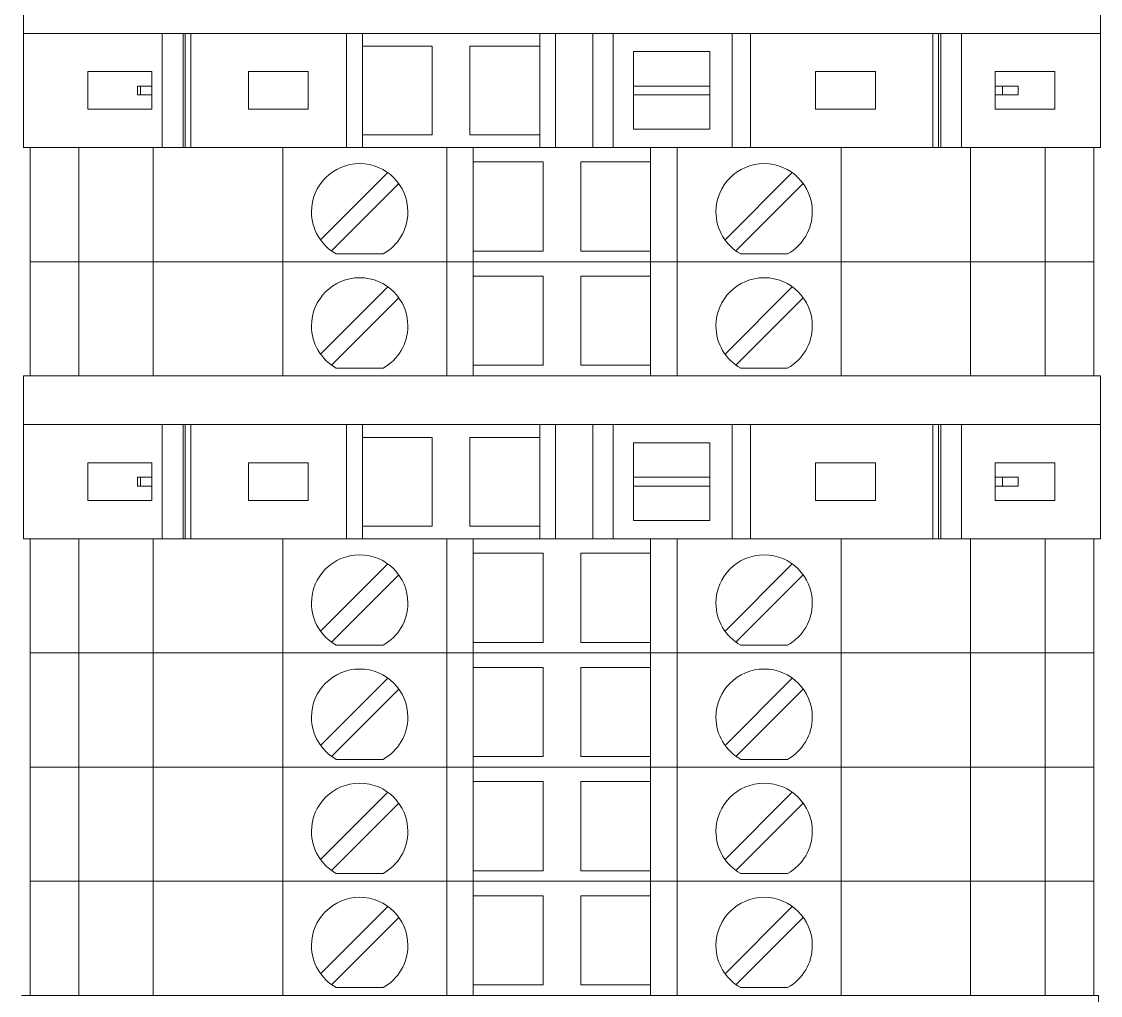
# Model space of a CAD drawing. Header units: millimetres. Extents: x 1880 to 4113, y 771 to 2990.
# Drawn here: x 2250.29 to 2298.97, y 2372.61 to 2416.54 of the extents above; entities that cross this region are included whole.
import ezdxf

# ---------------------------------------------------------------- set-up
doc = ezdxf.new("R2010")
doc.units = ezdxf.units.MM
doc.layers.add('000-PI-Oprema', color=30, linetype='Continuous', lineweight=5)
doc.layers.add('000-PI-ORMAR', color=2, linetype='Continuous')

msp = doc.modelspace()

# ---------------------------------------------------------------- linework, layer by layer
at = {"color": 0, "linetype": 'ByBlock', "lineweight": 0, "ltscale": 0.25}
for points in [[(2250.372, 2418.213), (2250.372, 2410.863), (2298.972, 2410.863), (2298.972, 2418.213), (2250.372, 2418.213)], [(2250.372, 2400.563), (2250.372, 2393.213), (2298.972, 2393.213), (2298.972, 2400.563), (2250.372, 2400.563)]]:
    msp.add_lwpolyline(points, dxfattribs=at)
at = {"layer": '000-PI-Oprema', "color": 0, "linetype": 'ByBlock', "lineweight": 0}
for p, q in [((2250.372, 2418.213), (2250.372, 2410.863)), ((2298.972, 2410.863), (2298.972, 2418.213)), ((2256.637, 2416.013), (2250.372, 2416.013)), ((2256.637, 2410.863), (2256.637, 2416.013)), ((2257.574, 2416.013), (2256.637, 2416.013)), ((2257.574, 2410.863), (2257.574, 2416.013)), ((2257.674, 2416.013), (2257.574, 2416.013)), ((2257.674, 2416.013), (2257.674, 2410.863)), ((2257.932, 2416.013), (2257.674, 2416.013)), ((2257.932, 2416.013), (2257.932, 2410.863)), ((2264.953, 2416.013), (2257.932, 2416.013)), ((2264.953, 2416.013), (2265.672, 2416.013)), ((2264.953, 2410.863), (2264.953, 2416.013)), ((2265.672, 2415.438), (2265.672, 2416.013)), ((2265.672, 2416.013), (2273.672, 2416.013)), ((2273.672, 2416.013), (2273.672, 2415.438)), ((2273.672, 2416.013), (2274.39, 2416.013)), ((2274.39, 2416.013), (2276.062, 2416.013)), ((2274.39, 2410.863), (2274.39, 2416.013)), ((2276.987, 2416.013), (2276.062, 2416.013)), ((2276.062, 2416.013), (2276.062, 2410.863)), ((2282.361, 2416.013), (2276.987, 2416.013)), ((2276.987, 2416.013), (2276.987, 2410.863)), ((2282.361, 2416.013), (2282.361, 2410.863)), ((2283.182, 2416.013), (2282.361, 2416.013)), ((2283.182, 2410.863), (2283.182, 2416.013)), ((2283.182, 2416.013), (2291.412, 2416.013)), ((2291.412, 2416.013), (2291.412, 2410.863)), ((2291.412, 2416.013), (2291.67, 2416.013)), ((2291.67, 2410.863), (2291.67, 2416.013)), ((2291.67, 2416.013), (2291.77, 2416.013)), ((2292.707, 2416.013), (2291.77, 2416.013)), ((2291.77, 2410.863), (2291.77, 2416.013)), ((2292.707, 2416.013), (2298.972, 2416.013)), ((2292.707, 2410.863), (2292.707, 2416.013)), ((2265.672, 2411.438), (2265.672, 2415.438)), ((2265.672, 2415.438), (2268.822, 2415.438)), ((2268.822, 2415.438), (2268.822, 2411.438)), ((2270.522, 2415.438), (2273.672, 2415.438)), ((2270.522, 2411.438), (2270.522, 2415.438)), ((2273.672, 2415.438), (2273.672, 2411.438)), ((2277.897, 2415.188), (2281.347, 2415.188)), ((2277.897, 2413.638), (2277.897, 2415.188)), ((2281.347, 2415.188), (2281.347, 2413.638)), ((2253.272, 2412.588), (2253.272, 2414.288)), ((2253.272, 2414.288), (2256.172, 2414.288)), ((2256.172, 2414.288), (2256.172, 2413.638)), ((2260.522, 2414.288), (2263.222, 2414.288)), ((2260.522, 2412.588), (2260.522, 2414.288)), ((2263.222, 2414.288), (2263.222, 2412.588)), ((2286.122, 2414.288), (2288.822, 2414.288)), ((2286.122, 2412.588), (2286.122, 2414.288)), ((2288.822, 2414.288), (2288.822, 2412.588)), ((2294.222, 2413.638), (2294.222, 2414.288)), ((2294.222, 2414.288), (2296.922, 2414.288)), ((2296.922, 2414.288), (2296.922, 2412.588)), ((2255.657, 2413.638), (2255.527, 2413.638)), ((2255.527, 2413.238), (2255.527, 2413.638)), ((2255.657, 2413.238), (2255.527, 2413.238)), ((2255.657, 2413.638), (2255.657, 2413.238)), ((2255.657, 2413.638), (2256.172, 2413.638)), ((2255.657, 2413.238), (2256.172, 2413.238)), ((2256.172, 2413.638), (2256.172, 2413.238)), ((2256.172, 2413.238), (2256.172, 2412.588)), ((2277.897, 2413.638), (2281.347, 2413.638)), ((2277.897, 2413.238), (2277.897, 2413.638)), ((2277.897, 2413.238), (2281.347, 2413.238)), ((2277.897, 2411.688), (2277.897, 2413.238)), ((2281.347, 2413.638), (2281.347, 2413.238)), ((2281.347, 2413.238), (2281.347, 2411.688)), ((2294.222, 2413.238), (2294.222, 2413.638)), ((2294.222, 2413.638), (2294.557, 2413.638)), ((2294.222, 2413.238), (2294.557, 2413.238)), ((2294.222, 2412.588), (2294.222, 2413.238)), ((2294.557, 2413.638), (2294.557, 2413.238)), ((2295.257, 2413.638), (2294.557, 2413.638)), ((2295.257, 2413.238), (2294.557, 2413.238)), ((2295.257, 2413.638), (2295.257, 2413.238)), ((2256.172, 2412.588), (2253.272, 2412.588)), ((2263.222, 2412.588), (2260.522, 2412.588)), ((2288.822, 2412.588), (2286.122, 2412.588)), ((2296.922, 2412.588), (2294.222, 2412.588)), ((2268.822, 2411.438), (2265.672, 2411.438)), ((2265.672, 2410.863), (2265.672, 2411.438)), ((2273.672, 2411.438), (2270.522, 2411.438)), ((2273.672, 2411.438), (2273.672, 2410.863)), ((2281.347, 2411.688), (2277.897, 2411.688)), ((2257.574, 2410.863), (2256.637, 2410.863)), ((2257.674, 2410.863), (2257.574, 2410.863)), ((2257.932, 2410.863), (2257.674, 2410.863)), ((2264.953, 2410.863), (2265.672, 2410.863)), ((2250.372, 2400.563), (2250.372, 2393.213)), ((2298.972, 2400.563), (2250.372, 2400.563)), ((2298.972, 2393.213), (2298.972, 2400.563)), ((2256.637, 2398.363), (2250.372, 2398.363)), ((2256.637, 2393.213), (2256.637, 2398.363)), ((2257.574, 2398.363), (2256.637, 2398.363)), ((2257.574, 2393.213), (2257.574, 2398.363)), ((2257.674, 2398.363), (2257.574, 2398.363)), ((2257.674, 2398.363), (2257.674, 2393.213)), ((2257.932, 2398.363), (2257.674, 2398.363)), ((2257.932, 2398.363), (2257.932, 2393.213)), ((2264.953, 2398.363), (2257.932, 2398.363)), ((2264.953, 2398.363), (2265.672, 2398.363)), ((2264.953, 2393.213), (2264.953, 2398.363)), ((2265.672, 2397.788), (2265.672, 2398.363)), ((2265.672, 2398.363), (2273.672, 2398.363)), ((2273.672, 2398.363), (2273.672, 2397.788)), ((2273.672, 2398.363), (2274.39, 2398.363)), ((2274.39, 2398.363), (2276.062, 2398.363)), ((2274.39, 2393.213), (2274.39, 2398.363)), ((2276.987, 2398.363), (2276.062, 2398.363)), ((2276.062, 2398.363), (2276.062, 2393.213)), ((2282.361, 2398.363), (2276.987, 2398.363)), ((2276.987, 2398.363), (2276.987, 2393.213)), ((2282.361, 2398.363), (2282.361, 2393.213)), ((2283.182, 2398.363), (2282.361, 2398.363)), ((2283.182, 2393.213), (2283.182, 2398.363)), ((2283.182, 2398.363), (2291.412, 2398.363)), ((2291.412, 2398.363), (2291.412, 2393.213)), ((2291.412, 2398.363), (2291.67, 2398.363)), ((2291.67, 2393.213), (2291.67, 2398.363)), ((2291.67, 2398.363), (2291.77, 2398.363)), ((2292.707, 2398.363), (2291.77, 2398.363)), ((2291.77, 2393.213), (2291.77, 2398.363)), ((2292.707, 2398.363), (2298.972, 2398.363)), ((2292.707, 2393.213), (2292.707, 2398.363)), ((2265.672, 2393.788), (2265.672, 2397.788)), ((2265.672, 2397.788), (2268.822, 2397.788)), ((2268.822, 2397.788), (2268.822, 2393.788)), ((2270.522, 2397.788), (2273.672, 2397.788)), ((2270.522, 2393.788), (2270.522, 2397.788)), ((2273.672, 2397.788), (2273.672, 2393.788)), ((2277.897, 2397.538), (2281.347, 2397.538)), ((2277.897, 2395.988), (2277.897, 2397.538)), ((2281.347, 2397.538), (2281.347, 2395.988)), ((2253.272, 2394.938), (2253.272, 2396.638)), ((2253.272, 2396.638), (2256.172, 2396.638)), ((2256.172, 2396.638), (2256.172, 2395.988)), ((2260.522, 2396.638), (2263.222, 2396.638)), ((2260.522, 2394.938), (2260.522, 2396.638)), ((2263.222, 2396.638), (2263.222, 2394.938)), ((2286.122, 2396.638), (2288.822, 2396.638)), ((2286.122, 2394.938), (2286.122, 2396.638)), ((2288.822, 2396.638), (2288.822, 2394.938)), ((2294.222, 2395.988), (2294.222, 2396.638)), ((2294.222, 2396.638), (2296.922, 2396.638)), ((2296.922, 2396.638), (2296.922, 2394.938)), ((2255.657, 2395.988), (2255.527, 2395.988)), ((2255.527, 2395.588), (2255.527, 2395.988)), ((2255.657, 2395.988), (2255.657, 2395.588)), ((2255.657, 2395.988), (2256.172, 2395.988)), ((2256.172, 2395.988), (2256.172, 2395.588)), ((2277.897, 2395.988), (2281.347, 2395.988)), ((2277.897, 2395.588), (2277.897, 2395.988)), ((2281.347, 2395.988), (2281.347, 2395.588)), ((2294.222, 2395.588), (2294.222, 2395.988)), ((2294.222, 2395.988), (2294.557, 2395.988)), ((2294.557, 2395.988), (2294.557, 2395.588)), ((2295.257, 2395.988), (2294.557, 2395.988)), ((2295.257, 2395.988), (2295.257, 2395.588)), ((2255.657, 2395.588), (2255.527, 2395.588)), ((2255.657, 2395.588), (2256.172, 2395.588)), ((2256.172, 2395.588), (2256.172, 2394.938)), ((2277.897, 2395.588), (2281.347, 2395.588)), ((2277.897, 2394.038), (2277.897, 2395.588)), ((2281.347, 2395.588), (2281.347, 2394.038)), ((2294.222, 2395.588), (2294.557, 2395.588)), ((2294.222, 2394.938), (2294.222, 2395.588)), ((2295.257, 2395.588), (2294.557, 2395.588)), ((2256.172, 2394.938), (2253.272, 2394.938)), ((2263.222, 2394.938), (2260.522, 2394.938)), ((2288.822, 2394.938), (2286.122, 2394.938)), ((2296.922, 2394.938), (2294.222, 2394.938)), ((2268.822, 2393.788), (2265.672, 2393.788)), ((2265.672, 2393.213), (2265.672, 2393.788)), ((2273.672, 2393.788), (2270.522, 2393.788)), ((2273.672, 2393.788), (2273.672, 2393.213)), ((2281.347, 2394.038), (2277.897, 2394.038)), ((2257.574, 2393.213), (2256.637, 2393.213)), ((2257.674, 2393.213), (2257.574, 2393.213)), ((2257.932, 2393.213), (2257.674, 2393.213)), ((2264.953, 2393.213), (2265.672, 2393.213)), ((2298.89, 2372.613), (2250.29, 2372.613)), ((2298.89, 2365.263), (2298.89, 2372.613))]:
    msp.add_line(p, q, dxfattribs=at)
at = {"layer": '000-PI-Oprema', "color": 0, "linetype": 'ByBlock', "lineweight": 0, "ltscale": 0.25}
for p, q in [((2298.972, 2410.863), (2250.372, 2410.863)), ((2298.972, 2393.213), (2250.372, 2393.213))]:
    msp.add_line(p, q, dxfattribs=at)
at = {"layer": '000-PI-ORMAR', "color": 0, "linetype": 'ByBlock', "lineweight": 0}
for p, q in [((2250.672, 2410.863), (2250.672, 2410.863)), ((2250.672, 2410.863), (2251.355, 2410.863)), ((2250.672, 2405.713), (2250.672, 2410.863)), ((2251.672, 2410.863), (2251.355, 2410.863)), ((2251.672, 2410.863), (2251.672, 2410.863)), ((2252.872, 2410.863), (2251.672, 2410.863)), ((2252.872, 2410.863), (2252.872, 2410.863)), ((2254.464, 2410.863), (2252.872, 2410.863)), ((2252.872, 2405.713), (2252.872, 2410.863)), ((2256.606, 2410.863), (2254.464, 2410.863)), ((2254.922, 2410.863), (2254.922, 2410.863)), ((2256.233, 2405.713), (2256.233, 2410.863)), ((2256.99, 2410.863), (2256.606, 2410.863)), ((2259.498, 2410.863), (2256.99, 2410.863)), ((2257.472, 2410.863), (2257.472, 2410.863)), ((2258.372, 2410.863), (2258.372, 2410.863)), ((2262.072, 2410.863), (2259.498, 2410.863)), ((2269.472, 2410.863), (2262.072, 2410.863)), ((2262.072, 2405.713), (2262.072, 2410.863)), ((2270.672, 2410.863), (2269.472, 2410.863)), ((2269.472, 2405.713), (2269.472, 2410.863)), ((2270.672, 2410.863), (2270.672, 2410.863)), ((2278.672, 2410.863), (2270.672, 2410.863)), ((2270.672, 2405.713), (2270.672, 2410.863)), ((2278.672, 2410.863), (2278.672, 2410.863)), ((2279.872, 2410.863), (2278.672, 2410.863)), ((2278.672, 2405.713), (2278.672, 2410.863)), ((2287.272, 2410.863), (2279.872, 2410.863)), ((2279.872, 2405.713), (2279.872, 2410.863)), ((2284.472, 2410.863), (2284.472, 2410.863)), ((2289.846, 2410.863), (2287.272, 2410.863)), ((2287.272, 2405.713), (2287.272, 2410.863)), ((2289.522, 2410.863), (2289.522, 2410.863)), ((2292.354, 2410.863), (2289.846, 2410.863)), ((2292.172, 2410.863), (2292.172, 2410.863)), ((2292.738, 2410.863), (2292.354, 2410.863)), ((2294.88, 2410.863), (2292.738, 2410.863)), ((2293.111, 2405.713), (2293.111, 2410.863)), ((2294.422, 2410.863), (2294.422, 2410.863)), ((2296.472, 2410.863), (2294.88, 2410.863)), ((2296.472, 2410.863), (2296.472, 2410.863)), ((2296.472, 2410.863), (2298.672, 2410.863)), ((2296.472, 2405.713), (2296.472, 2410.863)), ((2298.672, 2410.863), (2298.672, 2410.863)), ((2298.672, 2405.713), (2298.672, 2410.863)), ((2270.672, 2410.213), (2270.672, 2410.213)), ((2270.672, 2410.213), (2273.822, 2410.213)), ((2273.822, 2410.213), (2273.822, 2406.188)), ((2273.822, 2410.213), (2273.822, 2410.213)), ((2275.522, 2410.213), (2278.672, 2410.213)), ((2275.522, 2406.188), (2275.522, 2410.213)), ((2275.522, 2410.213), (2275.522, 2410.213)), ((2278.672, 2410.213), (2278.672, 2410.213)), ((2266.817, 2409.729), (2263.782, 2406.693)), ((2266.817, 2409.729), (2266.817, 2409.729)), ((2285.067, 2409.729), (2282.032, 2406.693)), ((2285.067, 2409.729), (2285.067, 2409.729)), ((2264.276, 2406.198), (2267.312, 2409.234)), ((2267.312, 2409.234), (2267.312, 2409.234)), ((2269.472, 2406.663), (2269.472, 2409.263)), ((2269.472, 2409.263), (2269.472, 2409.263)), ((2279.872, 2409.263), (2279.872, 2409.263)), ((2279.872, 2406.663), (2279.872, 2409.263)), ((2282.526, 2406.198), (2285.562, 2409.234)), ((2285.562, 2409.234), (2285.562, 2409.234)), ((2263.782, 2406.693), (2263.782, 2406.693)), ((2269.472, 2406.663), (2269.472, 2406.663)), ((2279.872, 2406.663), (2279.872, 2406.663)), ((2282.032, 2406.693), (2282.032, 2406.693)), ((2264.276, 2406.198), (2264.276, 2406.198)), ((2264.488, 2406.063), (2264.488, 2406.063)), ((2264.488, 2406.063), (2266.606, 2406.063)), ((2266.606, 2406.063), (2266.606, 2406.063)), ((2270.672, 2406.188), (2270.672, 2406.188)), ((2273.822, 2406.188), (2270.672, 2406.188)), ((2273.822, 2406.188), (2273.822, 2406.188)), ((2278.672, 2406.188), (2275.522, 2406.188)), ((2275.522, 2406.188), (2275.522, 2406.188)), ((2278.672, 2406.188), (2278.672, 2406.188)), ((2282.526, 2406.198), (2282.526, 2406.198)), ((2282.738, 2406.063), (2282.738, 2406.063)), ((2282.738, 2406.063), (2284.856, 2406.063)), ((2284.856, 2406.063), (2284.856, 2406.063)), ((2250.672, 2405.713), (2250.672, 2405.713)), ((2250.672, 2405.713), (2251.355, 2405.713)), ((2250.672, 2405.713), (2250.672, 2405.713)), ((2250.672, 2405.713), (2251.355, 2405.713)), ((2250.672, 2400.563), (2250.672, 2405.713)), ((2251.672, 2405.713), (2251.355, 2405.713)), ((2251.672, 2405.713), (2251.355, 2405.713)), ((2252.872, 2405.713), (2251.672, 2405.713)), ((2251.672, 2405.713), (2251.672, 2405.713)), ((2251.672, 2405.713), (2251.672, 2405.713)), ((2252.872, 2405.713), (2251.672, 2405.713)), ((2252.172, 2405.713), (2252.172, 2405.713)), ((2254.464, 2405.713), (2252.872, 2405.713)), ((2252.872, 2405.713), (2252.872, 2405.713)), ((2252.872, 2405.713), (2252.872, 2405.713)), ((2254.464, 2405.713), (2252.872, 2405.713)), ((2252.872, 2400.563), (2252.872, 2405.713)), ((2256.606, 2405.713), (2254.464, 2405.713)), ((2256.606, 2405.713), (2254.464, 2405.713)), ((2254.922, 2405.713), (2254.922, 2405.713)), ((2254.922, 2405.713), (2254.922, 2405.713)), ((2256.233, 2400.563), (2256.233, 2405.713)), ((2256.606, 2405.713), (2256.99, 2405.713)), ((2256.99, 2405.713), (2256.606, 2405.713)), ((2256.99, 2405.713), (2259.498, 2405.713)), ((2259.498, 2405.713), (2256.99, 2405.713)), ((2257.472, 2405.713), (2257.472, 2405.713)), ((2257.472, 2405.713), (2257.472, 2405.713)), ((2258.372, 2405.713), (2258.372, 2405.713)), ((2258.372, 2405.713), (2258.372, 2405.713)), ((2258.672, 2405.713), (2258.672, 2405.713)), ((2262.072, 2405.713), (2259.498, 2405.713)), ((2262.072, 2405.713), (2259.498, 2405.713)), ((2269.472, 2405.713), (2262.072, 2405.713)), ((2269.472, 2405.713), (2262.072, 2405.713)), ((2262.072, 2400.563), (2262.072, 2405.713)), ((2270.672, 2405.713), (2269.472, 2405.713)), ((2270.672, 2405.713), (2269.472, 2405.713)), ((2269.472, 2400.563), (2269.472, 2405.713)), ((2278.672, 2405.713), (2270.672, 2405.713)), ((2270.672, 2405.713), (2270.672, 2405.713)), ((2270.672, 2405.713), (2270.672, 2405.713)), ((2278.672, 2405.713), (2270.672, 2405.713)), ((2270.672, 2400.563), (2270.672, 2405.713)), ((2279.872, 2405.713), (2278.672, 2405.713)), ((2278.672, 2405.713), (2278.672, 2405.713)), ((2278.672, 2405.713), (2278.672, 2405.713)), ((2279.872, 2405.713), (2278.672, 2405.713)), ((2278.672, 2400.563), (2278.672, 2405.713)), ((2287.272, 2405.713), (2279.872, 2405.713)), ((2287.272, 2405.713), (2279.872, 2405.713)), ((2279.872, 2400.563), (2279.872, 2405.713)), ((2284.472, 2405.713), (2284.472, 2405.713)), ((2284.472, 2405.713), (2284.472, 2405.713)), ((2289.846, 2405.713), (2287.272, 2405.713)), ((2289.846, 2405.713), (2287.272, 2405.713)), ((2287.272, 2400.563), (2287.272, 2405.713)), ((2289.522, 2405.713), (2289.522, 2405.713)), ((2289.522, 2405.713), (2289.522, 2405.713)), ((2289.846, 2405.713), (2292.354, 2405.713)), ((2292.354, 2405.713), (2289.846, 2405.713)), ((2290.672, 2405.713), (2290.672, 2405.713)), ((2292.172, 2405.713), (2292.172, 2405.713)), ((2292.172, 2405.713), (2292.172, 2405.713)), ((2292.354, 2405.713), (2292.738, 2405.713)), ((2292.738, 2405.713), (2292.354, 2405.713)), ((2294.88, 2405.713), (2292.738, 2405.713)), ((2294.88, 2405.713), (2292.738, 2405.713)), ((2293.111, 2400.563), (2293.111, 2405.713)), ((2294.422, 2405.713), (2294.422, 2405.713)), ((2294.422, 2405.713), (2294.422, 2405.713)), ((2296.472, 2405.713), (2294.88, 2405.713)), ((2296.472, 2405.713), (2294.88, 2405.713)), ((2296.472, 2405.713), (2298.672, 2405.713)), ((2296.472, 2405.713), (2296.472, 2405.713)), ((2296.472, 2405.713), (2296.472, 2405.713)), ((2296.472, 2405.713), (2298.672, 2405.713)), ((2296.472, 2400.563), (2296.472, 2405.713)), ((2298.672, 2405.713), (2298.672, 2405.713)), ((2298.672, 2405.713), (2298.672, 2405.713)), ((2298.672, 2400.563), (2298.672, 2405.713)), ((2270.672, 2405.063), (2270.672, 2405.063)), ((2270.672, 2405.063), (2273.822, 2405.063)), ((2273.822, 2405.063), (2273.822, 2401.038)), ((2273.822, 2405.063), (2273.822, 2405.063)), ((2275.522, 2405.063), (2278.672, 2405.063)), ((2275.522, 2401.038), (2275.522, 2405.063)), ((2275.522, 2405.063), (2275.522, 2405.063)), ((2278.672, 2405.063), (2278.672, 2405.063)), ((2266.817, 2404.579), (2263.782, 2401.543)), ((2266.817, 2404.579), (2266.817, 2404.579)), ((2285.067, 2404.579), (2282.032, 2401.543)), ((2285.067, 2404.579), (2285.067, 2404.579)), ((2264.276, 2401.048), (2267.312, 2404.084)), ((2267.312, 2404.084), (2267.312, 2404.084)), ((2269.472, 2401.513), (2269.472, 2404.113)), ((2269.472, 2404.113), (2269.472, 2404.113)), ((2279.872, 2404.113), (2279.872, 2404.113)), ((2279.872, 2401.513), (2279.872, 2404.113)), ((2282.526, 2401.048), (2285.562, 2404.084)), ((2285.562, 2404.084), (2285.562, 2404.084)), ((2263.782, 2401.543), (2263.782, 2401.543)), ((2269.472, 2401.513), (2269.472, 2401.513)), ((2279.872, 2401.513), (2279.872, 2401.513)), ((2282.032, 2401.543), (2282.032, 2401.543)), ((2264.276, 2401.048), (2264.276, 2401.048)), ((2270.672, 2401.038), (2270.672, 2401.038)), ((2273.822, 2401.038), (2270.672, 2401.038)), ((2273.822, 2401.038), (2273.822, 2401.038)), ((2278.672, 2401.038), (2275.522, 2401.038)), ((2275.522, 2401.038), (2275.522, 2401.038)), ((2278.672, 2401.038), (2278.672, 2401.038)), ((2282.526, 2401.048), (2282.526, 2401.048)), ((2250.672, 2400.563), (2250.672, 2400.563)), ((2250.672, 2400.563), (2251.355, 2400.563)), ((2251.672, 2400.563), (2251.355, 2400.563)), ((2252.872, 2400.563), (2251.672, 2400.563)), ((2251.672, 2400.563), (2251.672, 2400.563)), ((2252.172, 2400.563), (2252.172, 2400.563)), ((2254.464, 2400.563), (2252.872, 2400.563)), ((2252.872, 2400.563), (2252.872, 2400.563)), ((2256.606, 2400.563), (2254.464, 2400.563)), ((2254.922, 2400.563), (2254.922, 2400.563)), ((2256.606, 2400.563), (2256.99, 2400.563)), ((2256.99, 2400.563), (2259.498, 2400.563)), ((2257.472, 2400.563), (2257.472, 2400.563)), ((2258.372, 2400.563), (2258.372, 2400.563)), ((2258.672, 2400.563), (2258.672, 2400.563)), ((2262.072, 2400.563), (2259.498, 2400.563)), ((2269.472, 2400.563), (2262.072, 2400.563)), ((2264.488, 2400.913), (2264.488, 2400.913)), ((2264.488, 2400.913), (2266.606, 2400.913)), ((2266.606, 2400.913), (2266.606, 2400.913)), ((2270.672, 2400.563), (2269.472, 2400.563)), ((2278.672, 2400.563), (2270.672, 2400.563)), ((2270.672, 2400.563), (2270.672, 2400.563)), ((2279.872, 2400.563), (2278.672, 2400.563)), ((2278.672, 2400.563), (2278.672, 2400.563)), ((2287.272, 2400.563), (2279.872, 2400.563)), ((2282.738, 2400.913), (2282.738, 2400.913)), ((2282.738, 2400.913), (2284.856, 2400.913)), ((2284.472, 2400.563), (2284.472, 2400.563)), ((2284.856, 2400.913), (2284.856, 2400.913)), ((2289.846, 2400.563), (2287.272, 2400.563)), ((2289.522, 2400.563), (2289.522, 2400.563)), ((2289.846, 2400.563), (2292.354, 2400.563)), ((2290.672, 2400.563), (2290.672, 2400.563)), ((2292.172, 2400.563), (2292.172, 2400.563)), ((2292.354, 2400.563), (2292.738, 2400.563)), ((2294.88, 2400.563), (2292.738, 2400.563)), ((2294.422, 2400.563), (2294.422, 2400.563)), ((2296.472, 2400.563), (2294.88, 2400.563)), ((2296.472, 2400.563), (2298.672, 2400.563)), ((2296.472, 2400.563), (2296.472, 2400.563)), ((2298.672, 2400.563), (2298.672, 2400.563)), ((2250.672, 2393.213), (2250.672, 2393.213)), ((2250.672, 2393.213), (2251.355, 2393.213)), ((2250.672, 2388.063), (2250.672, 2393.213)), ((2251.672, 2393.213), (2251.355, 2393.213)), ((2251.672, 2393.213), (2251.672, 2393.213)), ((2252.872, 2393.213), (2251.672, 2393.213)), ((2252.872, 2393.213), (2252.872, 2393.213)), ((2254.464, 2393.213), (2252.872, 2393.213)), ((2252.872, 2388.063), (2252.872, 2393.213)), ((2256.606, 2393.213), (2254.464, 2393.213)), ((2254.922, 2393.213), (2254.922, 2393.213)), ((2256.233, 2388.063), (2256.233, 2393.213)), ((2256.99, 2393.213), (2256.606, 2393.213)), ((2259.498, 2393.213), (2256.99, 2393.213)), ((2257.472, 2393.213), (2257.472, 2393.213)), ((2258.372, 2393.213), (2258.372, 2393.213)), ((2262.072, 2393.213), (2259.498, 2393.213)), ((2269.472, 2393.213), (2262.072, 2393.213)), ((2262.072, 2388.063), (2262.072, 2393.213)), ((2270.672, 2393.213), (2269.472, 2393.213)), ((2269.472, 2388.063), (2269.472, 2393.213)), ((2270.672, 2393.213), (2270.672, 2393.213)), ((2278.672, 2393.213), (2270.672, 2393.213)), ((2270.672, 2388.063), (2270.672, 2393.213)), ((2278.672, 2393.213), (2278.672, 2393.213)), ((2279.872, 2393.213), (2278.672, 2393.213)), ((2278.672, 2388.063), (2278.672, 2393.213)), ((2287.272, 2393.213), (2279.872, 2393.213)), ((2279.872, 2388.063), (2279.872, 2393.213)), ((2284.472, 2393.213), (2284.472, 2393.213)), ((2289.846, 2393.213), (2287.272, 2393.213)), ((2287.272, 2388.063), (2287.272, 2393.213)), ((2289.522, 2393.213), (2289.522, 2393.213)), ((2292.354, 2393.213), (2289.846, 2393.213)), ((2292.172, 2393.213), (2292.172, 2393.213)), ((2292.738, 2393.213), (2292.354, 2393.213)), ((2294.88, 2393.213), (2292.738, 2393.213)), ((2293.111, 2388.063), (2293.111, 2393.213)), ((2294.422, 2393.213), (2294.422, 2393.213)), ((2296.472, 2393.213), (2294.88, 2393.213)), ((2296.472, 2393.213), (2296.472, 2393.213)), ((2296.472, 2393.213), (2298.672, 2393.213)), ((2296.472, 2388.063), (2296.472, 2393.213)), ((2298.672, 2393.213), (2298.672, 2393.213)), ((2298.672, 2388.063), (2298.672, 2393.213)), ((2270.672, 2392.563), (2270.672, 2392.563)), ((2270.672, 2392.563), (2273.822, 2392.563)), ((2273.822, 2392.563), (2273.822, 2388.538)), ((2273.822, 2392.563), (2273.822, 2392.563)), ((2275.522, 2392.563), (2278.672, 2392.563)), ((2275.522, 2388.538), (2275.522, 2392.563)), ((2275.522, 2392.563), (2275.522, 2392.563)), ((2278.672, 2392.563), (2278.672, 2392.563)), ((2266.817, 2392.079), (2263.782, 2389.043)), ((2266.817, 2392.079), (2266.817, 2392.079)), ((2285.067, 2392.079), (2282.032, 2389.043)), ((2285.067, 2392.079), (2285.067, 2392.079)), ((2264.276, 2388.548), (2267.312, 2391.584)), ((2267.312, 2391.584), (2267.312, 2391.584)), ((2269.472, 2389.013), (2269.472, 2391.613)), ((2269.472, 2391.613), (2269.472, 2391.613)), ((2279.872, 2391.613), (2279.872, 2391.613)), ((2279.872, 2389.013), (2279.872, 2391.613)), ((2282.526, 2388.548), (2285.562, 2391.584)), ((2285.562, 2391.584), (2285.562, 2391.584)), ((2263.782, 2389.043), (2263.782, 2389.043)), ((2269.472, 2389.013), (2269.472, 2389.013)), ((2279.872, 2389.013), (2279.872, 2389.013)), ((2282.032, 2389.043), (2282.032, 2389.043)), ((2264.276, 2388.548), (2264.276, 2388.548)), ((2264.488, 2388.413), (2264.488, 2388.413)), ((2264.488, 2388.413), (2266.606, 2388.413)), ((2266.606, 2388.413), (2266.606, 2388.413)), ((2270.672, 2388.538), (2270.672, 2388.538)), ((2273.822, 2388.538), (2270.672, 2388.538)), ((2273.822, 2388.538), (2273.822, 2388.538)), ((2278.672, 2388.538), (2275.522, 2388.538)), ((2275.522, 2388.538), (2275.522, 2388.538)), ((2278.672, 2388.538), (2278.672, 2388.538)), ((2282.526, 2388.548), (2282.526, 2388.548)), ((2282.738, 2388.413), (2282.738, 2388.413)), ((2282.738, 2388.413), (2284.856, 2388.413)), ((2284.856, 2388.413), (2284.856, 2388.413)), ((2250.672, 2388.063), (2250.672, 2388.063)), ((2250.672, 2388.063), (2251.355, 2388.063)), ((2250.672, 2388.063), (2250.672, 2388.063)), ((2250.672, 2388.063), (2251.355, 2388.063)), ((2250.672, 2382.913), (2250.672, 2388.063)), ((2251.672, 2388.063), (2251.355, 2388.063)), ((2251.672, 2388.063), (2251.355, 2388.063)), ((2252.872, 2388.063), (2251.672, 2388.063)), ((2251.672, 2388.063), (2251.672, 2388.063)), ((2251.672, 2388.063), (2251.672, 2388.063)), ((2252.872, 2388.063), (2251.672, 2388.063)), ((2252.172, 2388.063), (2252.172, 2388.063)), ((2254.464, 2388.063), (2252.872, 2388.063)), ((2252.872, 2388.063), (2252.872, 2388.063)), ((2252.872, 2388.063), (2252.872, 2388.063)), ((2254.464, 2388.063), (2252.872, 2388.063)), ((2252.872, 2382.913), (2252.872, 2388.063)), ((2256.606, 2388.063), (2254.464, 2388.063)), ((2256.606, 2388.063), (2254.464, 2388.063)), ((2254.922, 2388.063), (2254.922, 2388.063)), ((2254.922, 2388.063), (2254.922, 2388.063)), ((2256.233, 2382.913), (2256.233, 2388.063)), ((2256.606, 2388.063), (2256.99, 2388.063)), ((2256.99, 2388.063), (2256.606, 2388.063)), ((2256.99, 2388.063), (2259.498, 2388.063)), ((2259.498, 2388.063), (2256.99, 2388.063)), ((2257.472, 2388.063), (2257.472, 2388.063)), ((2257.472, 2388.063), (2257.472, 2388.063)), ((2258.372, 2388.063), (2258.372, 2388.063)), ((2258.372, 2388.063), (2258.372, 2388.063)), ((2258.672, 2388.063), (2258.672, 2388.063)), ((2262.072, 2388.063), (2259.498, 2388.063)), ((2262.072, 2388.063), (2259.498, 2388.063)), ((2269.472, 2388.063), (2262.072, 2388.063)), ((2269.472, 2388.063), (2262.072, 2388.063)), ((2262.072, 2382.913), (2262.072, 2388.063)), ((2270.672, 2388.063), (2269.472, 2388.063)), ((2270.672, 2388.063), (2269.472, 2388.063)), ((2269.472, 2382.913), (2269.472, 2388.063)), ((2278.672, 2388.063), (2270.672, 2388.063)), ((2270.672, 2388.063), (2270.672, 2388.063)), ((2270.672, 2388.063), (2270.672, 2388.063)), ((2278.672, 2388.063), (2270.672, 2388.063)), ((2270.672, 2382.913), (2270.672, 2388.063)), ((2279.872, 2388.063), (2278.672, 2388.063)), ((2278.672, 2388.063), (2278.672, 2388.063)), ((2278.672, 2388.063), (2278.672, 2388.063)), ((2279.872, 2388.063), (2278.672, 2388.063)), ((2278.672, 2382.913), (2278.672, 2388.063)), ((2287.272, 2388.063), (2279.872, 2388.063)), ((2287.272, 2388.063), (2279.872, 2388.063)), ((2279.872, 2382.913), (2279.872, 2388.063)), ((2284.472, 2388.063), (2284.472, 2388.063)), ((2284.472, 2388.063), (2284.472, 2388.063)), ((2289.846, 2388.063), (2287.272, 2388.063)), ((2289.846, 2388.063), (2287.272, 2388.063)), ((2287.272, 2382.913), (2287.272, 2388.063)), ((2289.522, 2388.063), (2289.522, 2388.063)), ((2289.522, 2388.063), (2289.522, 2388.063)), ((2289.846, 2388.063), (2292.354, 2388.063)), ((2292.354, 2388.063), (2289.846, 2388.063)), ((2290.672, 2388.063), (2290.672, 2388.063)), ((2292.172, 2388.063), (2292.172, 2388.063)), ((2292.172, 2388.063), (2292.172, 2388.063)), ((2292.354, 2388.063), (2292.738, 2388.063)), ((2292.738, 2388.063), (2292.354, 2388.063)), ((2294.88, 2388.063), (2292.738, 2388.063)), ((2294.88, 2388.063), (2292.738, 2388.063)), ((2293.111, 2382.913), (2293.111, 2388.063)), ((2294.422, 2388.063), (2294.422, 2388.063)), ((2294.422, 2388.063), (2294.422, 2388.063)), ((2296.472, 2388.063), (2294.88, 2388.063)), ((2296.472, 2388.063), (2294.88, 2388.063)), ((2296.472, 2388.063), (2298.672, 2388.063)), ((2296.472, 2388.063), (2296.472, 2388.063)), ((2296.472, 2388.063), (2296.472, 2388.063)), ((2296.472, 2388.063), (2298.672, 2388.063)), ((2296.472, 2382.913), (2296.472, 2388.063)), ((2298.672, 2388.063), (2298.672, 2388.063)), ((2298.672, 2388.063), (2298.672, 2388.063)), ((2298.672, 2382.913), (2298.672, 2388.063)), ((2270.672, 2387.413), (2270.672, 2387.413)), ((2270.672, 2387.413), (2273.822, 2387.413)), ((2273.822, 2387.413), (2273.822, 2383.388)), ((2273.822, 2387.413), (2273.822, 2387.413)), ((2275.522, 2387.413), (2278.672, 2387.413)), ((2275.522, 2383.388), (2275.522, 2387.413)), ((2275.522, 2387.413), (2275.522, 2387.413)), ((2278.672, 2387.413), (2278.672, 2387.413)), ((2266.817, 2386.929), (2263.782, 2383.893)), ((2266.817, 2386.929), (2266.817, 2386.929)), ((2285.067, 2386.929), (2282.032, 2383.893)), ((2285.067, 2386.929), (2285.067, 2386.929)), ((2264.276, 2383.398), (2267.312, 2386.434)), ((2267.312, 2386.434), (2267.312, 2386.434)), ((2269.472, 2383.863), (2269.472, 2386.463)), ((2269.472, 2386.463), (2269.472, 2386.463)), ((2279.872, 2386.463), (2279.872, 2386.463)), ((2279.872, 2383.863), (2279.872, 2386.463)), ((2282.526, 2383.398), (2285.562, 2386.434)), ((2285.562, 2386.434), (2285.562, 2386.434)), ((2263.782, 2383.893), (2263.782, 2383.893)), ((2269.472, 2383.863), (2269.472, 2383.863)), ((2279.872, 2383.863), (2279.872, 2383.863)), ((2282.032, 2383.893), (2282.032, 2383.893)), ((2264.276, 2383.398), (2264.276, 2383.398)), ((2264.488, 2383.263), (2264.488, 2383.263)), ((2264.488, 2383.263), (2266.606, 2383.263)), ((2266.606, 2383.263), (2266.606, 2383.263)), ((2270.672, 2383.388), (2270.672, 2383.388)), ((2273.822, 2383.388), (2270.672, 2383.388)), ((2273.822, 2383.388), (2273.822, 2383.388)), ((2278.672, 2383.388), (2275.522, 2383.388)), ((2275.522, 2383.388), (2275.522, 2383.388)), ((2278.672, 2383.388), (2278.672, 2383.388)), ((2282.526, 2383.398), (2282.526, 2383.398)), ((2282.738, 2383.263), (2282.738, 2383.263)), ((2282.738, 2383.263), (2284.856, 2383.263)), ((2284.856, 2383.263), (2284.856, 2383.263)), ((2250.672, 2382.913), (2250.672, 2382.913)), ((2250.672, 2382.913), (2251.355, 2382.913)), ((2250.672, 2382.913), (2250.672, 2382.913)), ((2250.672, 2382.913), (2251.355, 2382.913)), ((2250.672, 2377.763), (2250.672, 2382.913)), ((2251.672, 2382.913), (2251.355, 2382.913)), ((2251.672, 2382.913), (2251.355, 2382.913)), ((2252.872, 2382.913), (2251.672, 2382.913)), ((2251.672, 2382.913), (2251.672, 2382.913)), ((2251.672, 2382.913), (2251.672, 2382.913)), ((2252.872, 2382.913), (2251.672, 2382.913)), ((2252.172, 2382.913), (2252.172, 2382.913)), ((2254.464, 2382.913), (2252.872, 2382.913)), ((2252.872, 2382.913), (2252.872, 2382.913)), ((2252.872, 2382.913), (2252.872, 2382.913)), ((2254.464, 2382.913), (2252.872, 2382.913)), ((2252.872, 2377.763), (2252.872, 2382.913)), ((2256.606, 2382.913), (2254.464, 2382.913)), ((2256.606, 2382.913), (2254.464, 2382.913)), ((2254.922, 2382.913), (2254.922, 2382.913)), ((2254.922, 2382.913), (2254.922, 2382.913)), ((2256.233, 2377.763), (2256.233, 2382.913)), ((2256.606, 2382.913), (2256.99, 2382.913)), ((2256.99, 2382.913), (2256.606, 2382.913)), ((2256.99, 2382.913), (2259.498, 2382.913)), ((2259.498, 2382.913), (2256.99, 2382.913)), ((2257.472, 2382.913), (2257.472, 2382.913)), ((2257.472, 2382.913), (2257.472, 2382.913)), ((2258.372, 2382.913), (2258.372, 2382.913)), ((2258.372, 2382.913), (2258.372, 2382.913)), ((2258.672, 2382.913), (2258.672, 2382.913)), ((2262.072, 2382.913), (2259.498, 2382.913)), ((2262.072, 2382.913), (2259.498, 2382.913)), ((2269.472, 2382.913), (2262.072, 2382.913)), ((2269.472, 2382.913), (2262.072, 2382.913)), ((2262.072, 2377.763), (2262.072, 2382.913)), ((2270.672, 2382.913), (2269.472, 2382.913)), ((2270.672, 2382.913), (2269.472, 2382.913)), ((2269.472, 2377.763), (2269.472, 2382.913)), ((2278.672, 2382.913), (2270.672, 2382.913)), ((2270.672, 2382.913), (2270.672, 2382.913)), ((2270.672, 2382.913), (2270.672, 2382.913)), ((2278.672, 2382.913), (2270.672, 2382.913)), ((2270.672, 2377.763), (2270.672, 2382.913)), ((2279.872, 2382.913), (2278.672, 2382.913)), ((2278.672, 2382.913), (2278.672, 2382.913)), ((2278.672, 2382.913), (2278.672, 2382.913)), ((2279.872, 2382.913), (2278.672, 2382.913)), ((2278.672, 2377.763), (2278.672, 2382.913)), ((2287.272, 2382.913), (2279.872, 2382.913)), ((2287.272, 2382.913), (2279.872, 2382.913)), ((2279.872, 2377.763), (2279.872, 2382.913)), ((2284.472, 2382.913), (2284.472, 2382.913)), ((2284.472, 2382.913), (2284.472, 2382.913)), ((2289.846, 2382.913), (2287.272, 2382.913)), ((2289.846, 2382.913), (2287.272, 2382.913)), ((2287.272, 2377.763), (2287.272, 2382.913)), ((2289.522, 2382.913), (2289.522, 2382.913)), ((2289.522, 2382.913), (2289.522, 2382.913)), ((2289.846, 2382.913), (2292.354, 2382.913)), ((2292.354, 2382.913), (2289.846, 2382.913)), ((2290.672, 2382.913), (2290.672, 2382.913)), ((2292.172, 2382.913), (2292.172, 2382.913)), ((2292.172, 2382.913), (2292.172, 2382.913)), ((2292.354, 2382.913), (2292.738, 2382.913)), ((2292.738, 2382.913), (2292.354, 2382.913)), ((2294.88, 2382.913), (2292.738, 2382.913)), ((2294.88, 2382.913), (2292.738, 2382.913)), ((2293.111, 2377.763), (2293.111, 2382.913)), ((2294.422, 2382.913), (2294.422, 2382.913)), ((2294.422, 2382.913), (2294.422, 2382.913)), ((2296.472, 2382.913), (2294.88, 2382.913)), ((2296.472, 2382.913), (2294.88, 2382.913)), ((2296.472, 2382.913), (2298.672, 2382.913)), ((2296.472, 2382.913), (2296.472, 2382.913)), ((2296.472, 2382.913), (2296.472, 2382.913)), ((2296.472, 2382.913), (2298.672, 2382.913)), ((2296.472, 2377.763), (2296.472, 2382.913)), ((2298.672, 2382.913), (2298.672, 2382.913)), ((2298.672, 2382.913), (2298.672, 2382.913)), ((2298.672, 2377.763), (2298.672, 2382.913)), ((2270.672, 2382.263), (2270.672, 2382.263)), ((2270.672, 2382.263), (2273.822, 2382.263)), ((2273.822, 2382.263), (2273.822, 2378.238)), ((2273.822, 2382.263), (2273.822, 2382.263)), ((2275.522, 2382.263), (2278.672, 2382.263)), ((2275.522, 2378.238), (2275.522, 2382.263)), ((2275.522, 2382.263), (2275.522, 2382.263)), ((2278.672, 2382.263), (2278.672, 2382.263)), ((2266.817, 2381.779), (2263.782, 2378.743)), ((2266.817, 2381.779), (2266.817, 2381.779)), ((2285.067, 2381.779), (2282.032, 2378.743)), ((2285.067, 2381.779), (2285.067, 2381.779)), ((2264.276, 2378.248), (2267.312, 2381.284)), ((2267.312, 2381.284), (2267.312, 2381.284)), ((2269.472, 2378.713), (2269.472, 2381.313)), ((2269.472, 2381.313), (2269.472, 2381.313)), ((2279.872, 2381.313), (2279.872, 2381.313)), ((2279.872, 2378.713), (2279.872, 2381.313)), ((2282.526, 2378.248), (2285.562, 2381.284)), ((2285.562, 2381.284), (2285.562, 2381.284)), ((2263.782, 2378.743), (2263.782, 2378.743)), ((2269.472, 2378.713), (2269.472, 2378.713)), ((2279.872, 2378.713), (2279.872, 2378.713)), ((2282.032, 2378.743), (2282.032, 2378.743)), ((2264.276, 2378.248), (2264.276, 2378.248)), ((2270.672, 2378.238), (2270.672, 2378.238)), ((2273.822, 2378.238), (2270.672, 2378.238)), ((2273.822, 2378.238), (2273.822, 2378.238)), ((2278.672, 2378.238), (2275.522, 2378.238)), ((2275.522, 2378.238), (2275.522, 2378.238)), ((2278.672, 2378.238), (2278.672, 2378.238)), ((2282.526, 2378.248), (2282.526, 2378.248)), ((2250.672, 2377.763), (2250.672, 2377.763)), ((2250.672, 2377.763), (2251.355, 2377.763)), ((2250.672, 2377.763), (2250.672, 2377.763)), ((2250.672, 2377.763), (2251.355, 2377.763)), ((2250.672, 2372.613), (2250.672, 2377.763)), ((2251.672, 2377.763), (2251.355, 2377.763)), ((2251.672, 2377.763), (2251.355, 2377.763)), ((2252.872, 2377.763), (2251.672, 2377.763)), ((2251.672, 2377.763), (2251.672, 2377.763)), ((2251.672, 2377.763), (2251.672, 2377.763)), ((2252.872, 2377.763), (2251.672, 2377.763)), ((2252.172, 2377.763), (2252.172, 2377.763)), ((2254.464, 2377.763), (2252.872, 2377.763)), ((2252.872, 2377.763), (2252.872, 2377.763)), ((2252.872, 2377.763), (2252.872, 2377.763)), ((2254.464, 2377.763), (2252.872, 2377.763)), ((2252.872, 2372.613), (2252.872, 2377.763)), ((2256.606, 2377.763), (2254.464, 2377.763)), ((2256.606, 2377.763), (2254.464, 2377.763)), ((2254.922, 2377.763), (2254.922, 2377.763)), ((2254.922, 2377.763), (2254.922, 2377.763)), ((2256.233, 2372.613), (2256.233, 2377.763)), ((2256.606, 2377.763), (2256.99, 2377.763)), ((2256.99, 2377.763), (2256.606, 2377.763)), ((2256.99, 2377.763), (2259.498, 2377.763)), ((2259.498, 2377.763), (2256.99, 2377.763)), ((2257.472, 2377.763), (2257.472, 2377.763)), ((2257.472, 2377.763), (2257.472, 2377.763)), ((2258.372, 2377.763), (2258.372, 2377.763)), ((2258.372, 2377.763), (2258.372, 2377.763)), ((2258.672, 2377.763), (2258.672, 2377.763)), ((2262.072, 2377.763), (2259.498, 2377.763)), ((2262.072, 2377.763), (2259.498, 2377.763)), ((2269.472, 2377.763), (2262.072, 2377.763)), ((2269.472, 2377.763), (2262.072, 2377.763)), ((2262.072, 2372.613), (2262.072, 2377.763)), ((2264.488, 2378.113), (2264.488, 2378.113)), ((2264.488, 2378.113), (2266.606, 2378.113)), ((2266.606, 2378.113), (2266.606, 2378.113)), ((2270.672, 2377.763), (2269.472, 2377.763)), ((2270.672, 2377.763), (2269.472, 2377.763)), ((2269.472, 2372.613), (2269.472, 2377.763)), ((2278.672, 2377.763), (2270.672, 2377.763)), ((2270.672, 2377.763), (2270.672, 2377.763)), ((2270.672, 2377.763), (2270.672, 2377.763)), ((2278.672, 2377.763), (2270.672, 2377.763)), ((2270.672, 2372.613), (2270.672, 2377.763)), ((2279.872, 2377.763), (2278.672, 2377.763)), ((2278.672, 2377.763), (2278.672, 2377.763)), ((2278.672, 2377.763), (2278.672, 2377.763)), ((2279.872, 2377.763), (2278.672, 2377.763)), ((2278.672, 2372.613), (2278.672, 2377.763)), ((2287.272, 2377.763), (2279.872, 2377.763)), ((2287.272, 2377.763), (2279.872, 2377.763)), ((2279.872, 2372.613), (2279.872, 2377.763)), ((2282.738, 2378.113), (2282.738, 2378.113)), ((2282.738, 2378.113), (2284.856, 2378.113)), ((2284.472, 2377.763), (2284.472, 2377.763)), ((2284.472, 2377.763), (2284.472, 2377.763)), ((2284.856, 2378.113), (2284.856, 2378.113)), ((2289.846, 2377.763), (2287.272, 2377.763)), ((2289.846, 2377.763), (2287.272, 2377.763)), ((2287.272, 2372.613), (2287.272, 2377.763)), ((2289.522, 2377.763), (2289.522, 2377.763)), ((2289.522, 2377.763), (2289.522, 2377.763)), ((2289.846, 2377.763), (2292.354, 2377.763)), ((2292.354, 2377.763), (2289.846, 2377.763)), ((2290.672, 2377.763), (2290.672, 2377.763)), ((2292.172, 2377.763), (2292.172, 2377.763)), ((2292.172, 2377.763), (2292.172, 2377.763)), ((2292.354, 2377.763), (2292.738, 2377.763)), ((2292.738, 2377.763), (2292.354, 2377.763)), ((2294.88, 2377.763), (2292.738, 2377.763)), ((2294.88, 2377.763), (2292.738, 2377.763)), ((2293.111, 2372.613), (2293.111, 2377.763)), ((2294.422, 2377.763), (2294.422, 2377.763)), ((2294.422, 2377.763), (2294.422, 2377.763)), ((2296.472, 2377.763), (2294.88, 2377.763)), ((2296.472, 2377.763), (2294.88, 2377.763)), ((2296.472, 2377.763), (2298.672, 2377.763)), ((2296.472, 2377.763), (2296.472, 2377.763)), ((2296.472, 2377.763), (2296.472, 2377.763)), ((2296.472, 2377.763), (2298.672, 2377.763)), ((2296.472, 2372.613), (2296.472, 2377.763)), ((2298.672, 2377.763), (2298.672, 2377.763)), ((2298.672, 2377.763), (2298.672, 2377.763)), ((2298.672, 2372.613), (2298.672, 2377.763)), ((2270.672, 2377.113), (2270.672, 2377.113)), ((2270.672, 2377.113), (2273.822, 2377.113)), ((2273.822, 2377.113), (2273.822, 2373.088)), ((2273.822, 2377.113), (2273.822, 2377.113)), ((2275.522, 2377.113), (2278.672, 2377.113)), ((2275.522, 2373.088), (2275.522, 2377.113)), ((2275.522, 2377.113), (2275.522, 2377.113)), ((2278.672, 2377.113), (2278.672, 2377.113)), ((2266.817, 2376.629), (2263.782, 2373.593)), ((2266.817, 2376.629), (2266.817, 2376.629)), ((2285.067, 2376.629), (2282.032, 2373.593)), ((2285.067, 2376.629), (2285.067, 2376.629)), ((2264.276, 2373.098), (2267.312, 2376.134)), ((2267.312, 2376.134), (2267.312, 2376.134)), ((2269.472, 2373.563), (2269.472, 2376.163)), ((2269.472, 2376.163), (2269.472, 2376.163)), ((2279.872, 2376.163), (2279.872, 2376.163)), ((2279.872, 2373.563), (2279.872, 2376.163)), ((2282.526, 2373.098), (2285.562, 2376.134)), ((2285.562, 2376.134), (2285.562, 2376.134)), ((2263.782, 2373.593), (2263.782, 2373.593)), ((2269.472, 2373.563), (2269.472, 2373.563)), ((2279.872, 2373.563), (2279.872, 2373.563)), ((2282.032, 2373.593), (2282.032, 2373.593)), ((2264.276, 2373.098), (2264.276, 2373.098)), ((2264.488, 2372.963), (2264.488, 2372.963)), ((2264.488, 2372.963), (2266.606, 2372.963)), ((2266.606, 2372.963), (2266.606, 2372.963)), ((2270.672, 2373.088), (2270.672, 2373.088)), ((2273.822, 2373.088), (2270.672, 2373.088)), ((2273.822, 2373.088), (2273.822, 2373.088)), ((2278.672, 2373.088), (2275.522, 2373.088)), ((2275.522, 2373.088), (2275.522, 2373.088)), ((2278.672, 2373.088), (2278.672, 2373.088)), ((2282.526, 2373.098), (2282.526, 2373.098)), ((2282.738, 2372.963), (2282.738, 2372.963)), ((2282.738, 2372.963), (2284.856, 2372.963)), ((2284.856, 2372.963), (2284.856, 2372.963)), ((2250.672, 2372.613), (2250.672, 2372.613)), ((2250.672, 2372.613), (2251.355, 2372.613)), ((2251.672, 2372.613), (2251.355, 2372.613)), ((2252.872, 2372.613), (2251.672, 2372.613)), ((2251.672, 2372.613), (2251.672, 2372.613)), ((2252.172, 2372.613), (2252.172, 2372.613)), ((2254.464, 2372.613), (2252.872, 2372.613)), ((2252.872, 2372.613), (2252.872, 2372.613)), ((2256.606, 2372.613), (2254.464, 2372.613)), ((2254.922, 2372.613), (2254.922, 2372.613)), ((2256.606, 2372.613), (2256.99, 2372.613)), ((2256.99, 2372.613), (2259.498, 2372.613)), ((2257.472, 2372.613), (2257.472, 2372.613)), ((2258.372, 2372.613), (2258.372, 2372.613)), ((2258.672, 2372.613), (2258.672, 2372.613)), ((2262.072, 2372.613), (2259.498, 2372.613)), ((2269.472, 2372.613), (2262.072, 2372.613)), ((2270.672, 2372.613), (2269.472, 2372.613)), ((2278.672, 2372.613), (2270.672, 2372.613)), ((2270.672, 2372.613), (2270.672, 2372.613)), ((2279.872, 2372.613), (2278.672, 2372.613)), ((2278.672, 2372.613), (2278.672, 2372.613)), ((2287.272, 2372.613), (2279.872, 2372.613)), ((2284.472, 2372.613), (2284.472, 2372.613)), ((2289.846, 2372.613), (2287.272, 2372.613)), ((2289.522, 2372.613), (2289.522, 2372.613)), ((2289.846, 2372.613), (2292.354, 2372.613)), ((2290.672, 2372.613), (2290.672, 2372.613)), ((2292.172, 2372.613), (2292.172, 2372.613)), ((2292.354, 2372.613), (2292.738, 2372.613)), ((2294.88, 2372.613), (2292.738, 2372.613)), ((2294.422, 2372.613), (2294.422, 2372.613)), ((2296.472, 2372.613), (2294.88, 2372.613)), ((2296.472, 2372.613), (2298.672, 2372.613)), ((2296.472, 2372.613), (2296.472, 2372.613)), ((2298.672, 2372.613), (2298.672, 2372.613))]:
    msp.add_line(p, q, dxfattribs=at)
for centre, start, end in [((2265.547, 2407.963), 360, 180), ((2283.797, 2407.963), 360, 180), ((2265.547, 2407.963), 180, 240.8754), ((2265.547, 2407.963), 299.1246, 360), ((2283.797, 2407.963), 180, 240.8754), ((2283.797, 2407.963), 299.1246, 360), ((2265.547, 2402.813), 360, 180), ((2283.797, 2402.813), 360, 180), ((2265.547, 2402.813), 180, 240.8754), ((2265.547, 2402.813), 299.1246, 360), ((2283.797, 2402.813), 180, 240.8754), ((2283.797, 2402.813), 299.1246, 360), ((2265.547, 2390.313), 360, 180), ((2283.797, 2390.313), 360, 180), ((2265.547, 2390.313), 180, 240.8754), ((2265.547, 2390.313), 299.1246, 360), ((2283.797, 2390.313), 180, 240.8754), ((2283.797, 2390.313), 299.1246, 360), ((2265.547, 2385.163), 360, 180), ((2283.797, 2385.163), 360, 180), ((2265.547, 2385.163), 180, 240.8754), ((2265.547, 2385.163), 299.1246, 360), ((2283.797, 2385.163), 180, 240.8754), ((2283.797, 2385.163), 299.1246, 360), ((2265.547, 2380.013), 360, 180), ((2283.797, 2380.013), 360, 180), ((2265.547, 2380.013), 180, 240.8754), ((2265.547, 2380.013), 299.1246, 360), ((2283.797, 2380.013), 180, 240.8754), ((2283.797, 2380.013), 299.1246, 360), ((2265.547, 2374.863), 360, 180), ((2283.797, 2374.863), 360, 180), ((2265.547, 2374.863), 180, 240.8754), ((2265.547, 2374.863), 299.1246, 360), ((2283.797, 2374.863), 180, 240.8754), ((2283.797, 2374.863), 299.1246, 360)]:
    msp.add_arc(centre, 2.175, start, end, dxfattribs=at)

doc.saveas('drawing.dxf')
